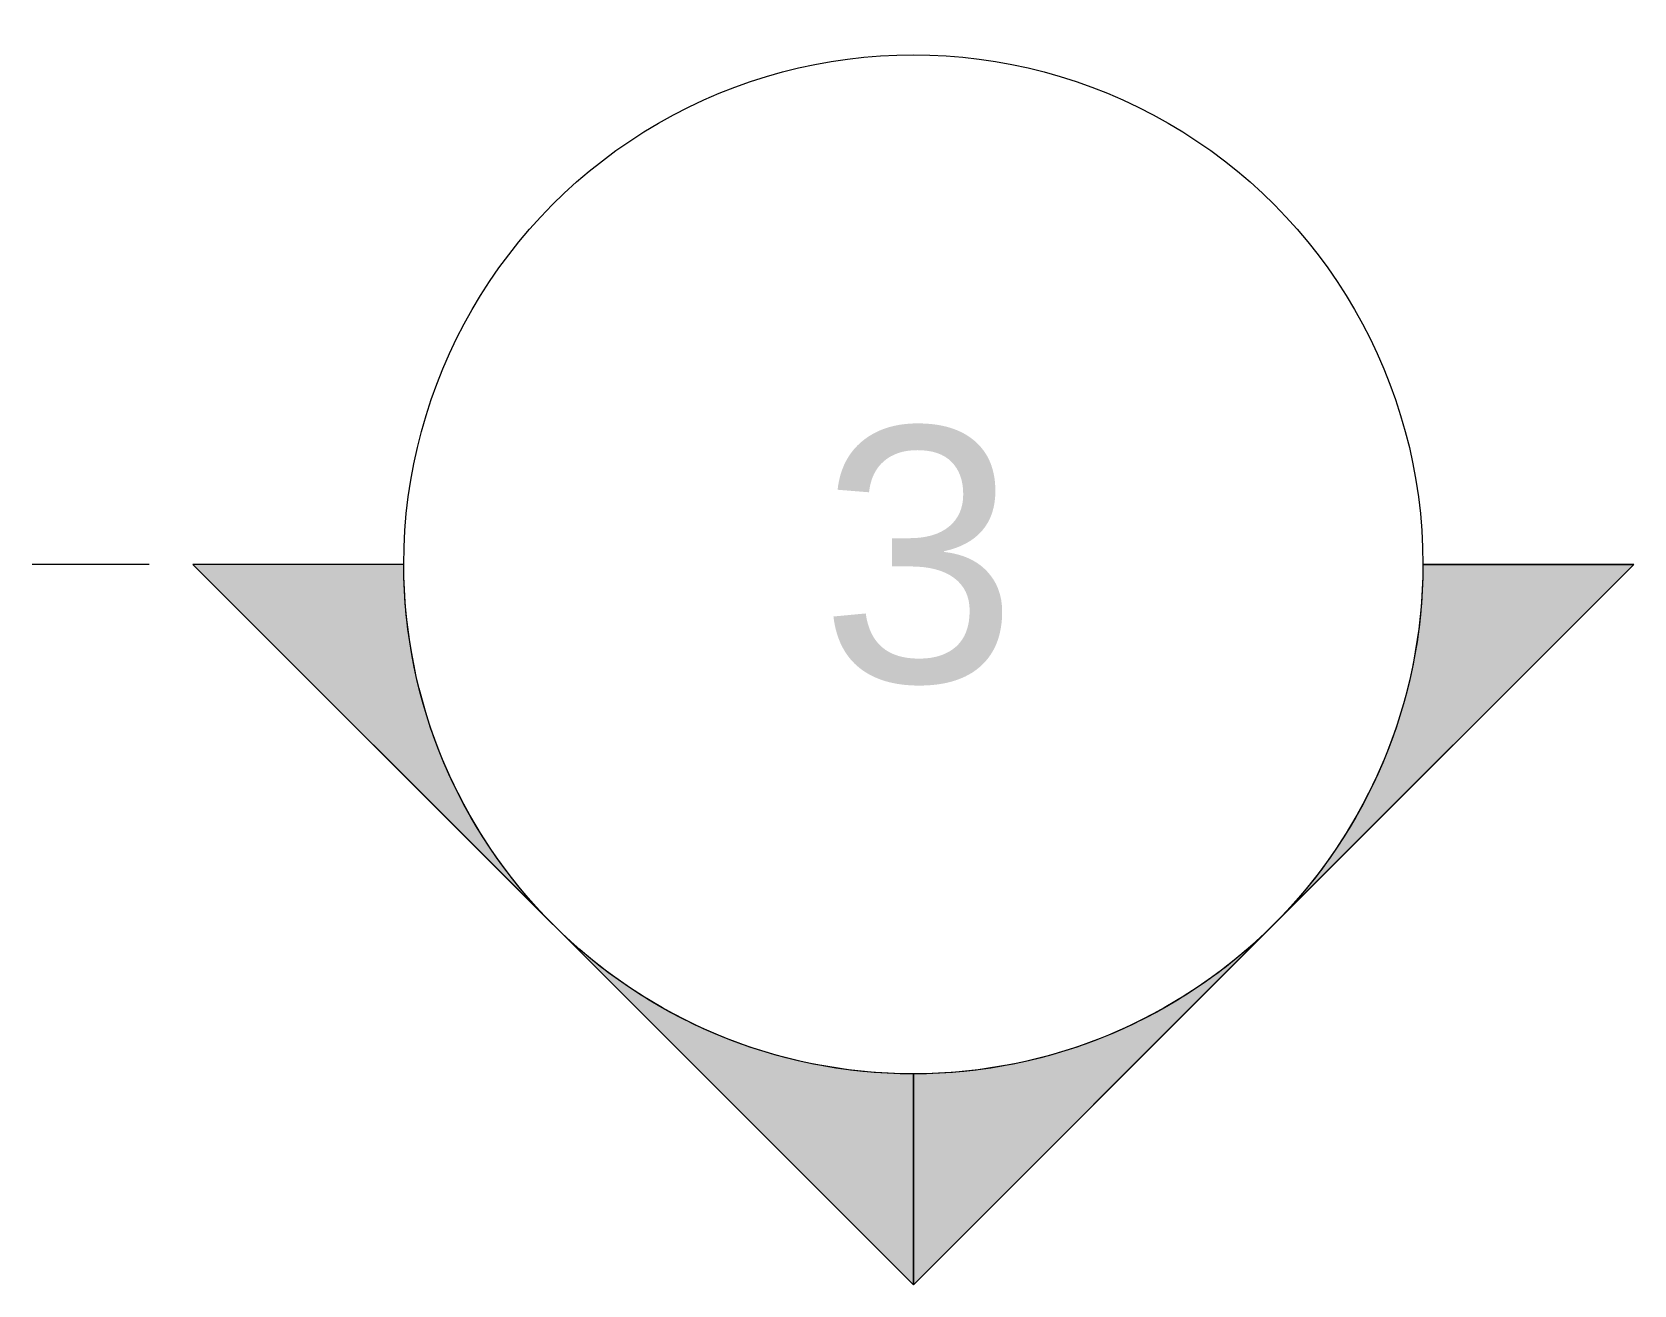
# Model space of a CAD drawing. Header units: millimetres. Extents: x -22025 to -1429, y -2879 to 29261.
# Drawn here: x -18890 to -18261, y 3514 to 4006 of the extents above; entities that cross this region are included whole.
import ezdxf

# ---------------------------------------------------------------- set-up
doc = ezdxf.new("R2010")
doc.units = ezdxf.units.MM
doc.layers.add('G-ANNO-SYMB', color=111, linetype='Continuous', lineweight=9)
doc.styles.add('Arial_1', font='arial.ttf', dxfattribs={"height": 99.99999999999993})

# ---------------------------------------------------------------- blocks, each defined once
blk = doc.blocks.new('Detail View - M_Section Head - Filled SHOP DWG-1002450-Elevation Front Copy 1')
at = {"layer": 'G-ANNO-SYMB'}
h = blk.add_hatch(color=256, dxfattribs=at)
edge = h.paths.add_edge_path()
edge.add_line((-19419.6734977001, 9102.878540600019), (-19561.09485393741, 8961.457184362715))
edge.add_arc((-19419.67349770011, 8820.035828125401), 199.9999999999997, 90.00000000000011, 134.9999999999995, ccw=False)
edge.add_line((-19419.67349770011, 9020.035828125403), (-19419.6734977001, 9102.878540600019))
h = blk.add_hatch(color=256, dxfattribs=at)
edge = h.paths.add_edge_path()
edge.add_line((-19702.51621017472, 8820.035828125407), (-19619.67349770011, 8820.035828125407))
edge.add_arc((-19419.67349770011, 8820.035828125401), 200.0000000000003, 134.9999999999996, 179.9999999999988, ccw=False)
edge.add_line((-19561.09485393741, 8961.457184362713), (-19702.51621017472, 8820.035828125407))
h = blk.add_hatch(color=256, dxfattribs=at)
edge = h.paths.add_edge_path()
edge.add_line((-19702.51621017472, 8820.035828125403), (-19561.09485393742, 8678.614471888095))
edge.add_arc((-19419.67349770011, 8820.035828125403), 200, 180.0000000000004, 224.9999999999993, ccw=False)
edge.add_line((-19619.67349770011, 8820.035828125403), (-19702.51621017472, 8820.035828125403))
h = blk.add_hatch(color=256, dxfattribs=at)
edge = h.paths.add_edge_path()
edge.add_line((-19419.67349770011, 8537.193115650787), (-19419.67349770011, 8620.035828125403))
edge.add_arc((-19419.67349770011, 8820.035828125403), 200.0000000000003, 224.9999999999994, 270, ccw=False)
edge.add_line((-19561.09485393742, 8678.614471888095), (-19419.67349770011, 8537.193115650787))
for p, q in [((-19702.51621017472, 8820.035828125405), (-19419.6734977001, 9102.878540600019)), ((-19561.09485393741, 8961.457184362715), (-19419.6734977001, 9102.878540600019)), ((-19419.67349770011, 9020.035828125403), (-19419.6734977001, 9102.878540600017)), ((-19419.6734977001, 9102.878540600019), (-19419.67349770011, 9020.035828125403)), ((-19702.51621017472, 8820.035828125407), (-19561.09485393741, 8961.457184362713)), ((-19702.51621017472, 8820.035828125405), (-19419.67349770011, 8537.193115650787)), ((-19619.67349770011, 8820.035828125407), (-19702.51621017472, 8820.035828125407)), ((-19702.51621017472, 8820.035828125403), (-19619.67349770011, 8820.035828125403)), ((-19561.09485393742, 8678.614471888095), (-19702.51621017472, 8820.035828125403)), ((-19419.67349770011, 8537.193115650787), (-19561.09485393742, 8678.614471888095)), ((-19419.67349770011, 8620.035828125403), (-19419.67349770011, 8537.193115650787)), ((-19419.67349770011, 8620.035828125403), (-19419.67349770011, 8537.193115650787))]:
    blk.add_line(p, q, dxfattribs=at)
for centre, radius, start, end in [((-19419.67349770011, 8820.035828125403), 200, 90, 269.9999999999996), ((-19419.67349770011, 8820.035828125401), 199.9999999999997, 89.99999999999974, 134.9999999999991), ((-19419.67349770011, 8820.035828125403), 200, 269.9999999999996, 90), ((-19419.67349770011, 8820.035828125401), 200.0000000000003, 134.9999999999993, 179.9999999999984), ((-19419.67349770011, 8820.035828125403), 200, 180, 224.9999999999989), ((-19419.67349770011, 8820.035828125403), 200.0000000000003, 224.9999999999991, 269.9999999999996)]:
    blk.add_arc(centre, radius, start, end, dxfattribs=at)

msp = doc.modelspace()

# ---------------------------------------------------------------- linework, layer by layer
at = {"layer": 'G-ANNO-SYMB'}
msp.add_line((-18844.11146788121, 3796.595999999968), (-18890.02700212573, 3796.595999999968), dxfattribs=at)

# ---------------------------------------------------------------- block references
at = {"layer": 'G-ANNO-SYMB', "extrusion": (0, 0, -1), "rotation": 90.00000000000038}
msp.add_blockref('Detail View - M_Section Head - Filled SHOP DWG-1002450-Elevation Front Copy 1', (27364.14729600649, 23216.26949770014), dxfattribs=at)

# ---------------------------------------------------------------- texts
at = {"layer": 'G-ANNO-SYMB', "insert": (-18580.80293904789, 3850.429849259955), "char_height": 99.99999999999993, "width": 96.20249999999993, "attachment_point": 1, "style": 'Arial_1'}
msp.add_mtext('3', dxfattribs=at)

doc.saveas('drawing.dxf')
